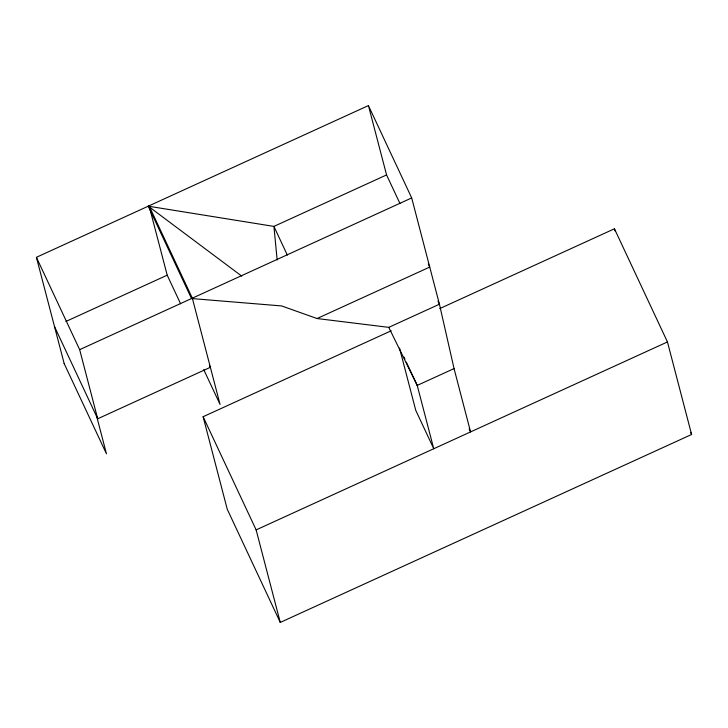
<?xml version="1.0" encoding="UTF-8"?>
<svg xmlns="http://www.w3.org/2000/svg" width="728" height="728" viewBox="0 0 728 728"><rect width="100%" height="100%" fill="white"/><g stroke="black" fill="none" stroke-linecap="round" stroke-linejoin="round"><path stroke-width="1.09" d="M368.432 105.578L148.248 206.179L191.519 298.535L281.599 305.933L317.062 318.536L388.779 327.363L439.43 304.222L411.693 197.934L368.432 105.578L386.568 174.929L400 203.594M203.749 369.633L220.056 404.44L192.328 298.18L149.067 205.824L36.4 257.303L64.237 363.809M65.911 321.458L167.203 275.175L149.067 205.824M386.568 174.929L273.91 226.408L148.248 206.179L241.687 276.076M209.409 365.265L210.365 367.312L97.698 418.782L79.661 349.658L411.693 197.934M317.062 318.536L429.729 267.067L428.291 263.991M439.785 308.581L614.441 228.783L667.458 341.951L691.6 434.489L280.271 622.422L227.254 509.254L203.112 416.716L391.209 330.776M437.983 301.146L439.43 304.222L454.054 368.586L417.226 385.412L433.752 448.73L415.761 410.337L399.526 348.102M280.271 622.422L256.129 529.893L667.458 341.951M388.779 327.363L417.226 385.412L406.342 362.162M690.635 432.432L691.6 434.489M469.15 428.874L470.57 431.913L454.054 368.586M403.976 357.111L404.923 359.132M287.332 255.073L273.91 226.408L277.159 260.005M167.203 275.175L180.635 303.84M203.112 416.716L256.129 529.893M36.5 257.521L79.661 349.658M54.536 326.654L97.698 418.782M64.164 363.554L106.452 453.817L96.824 416.916M614.441 228.783L615.014 230.958"/></g></svg>
